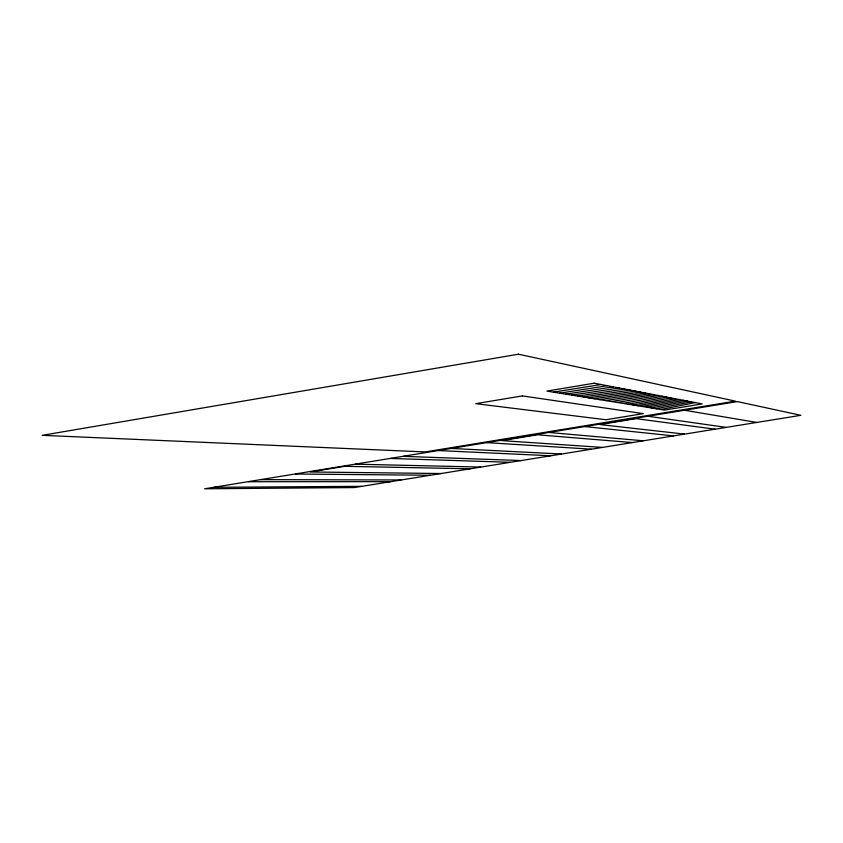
<?xml version="1.0" encoding="UTF-8"?>
<svg xmlns="http://www.w3.org/2000/svg" width="843" height="843" viewBox="0 0 843 843"><rect width="100%" height="100%" fill="white"/><g stroke="black" fill="none" stroke-linecap="round" stroke-linejoin="round"><path stroke-width="1.26" d="M660.775 409.487L695.338 402.596M656.023 408.718L691.418 401.848M651.26 407.949L687.477 401.089M628.151 404.219L666.655 397.095M633.009 404.998L670.965 397.917M637.561 405.736L675.264 398.75M646.581 407.19L683.504 400.33M642.018 406.452L679.447 399.55M622.872 403.365L662.387 396.273M617.234 402.448L658.183 395.472M553.408 392.143L601.08 384.513M611.386 401.51L653.978 394.661M559.731 393.165L607.308 385.715M565.864 394.155L613.377 386.874M605.474 400.551L649.679 393.839M571.807 395.114L619.247 388.001M577.539 396.041L624.916 389.087M599.658 399.614L645.222 392.986M583.093 396.937L630.364 390.13M588.54 397.822L635.569 391.131M594.02 398.707L640.522 392.079M214.322 487.296L361.531 486.337M248.485 481.711L390.393 481.669M261.056 479.646L400.994 479.952M295.471 474.019L430.035 475.252M440.72 473.524L310.224 471.964L344.819 466.305L469.941 468.792M355.598 464.177L480.679 467.054M390.551 458.455L510.099 462.291M403.418 456.348L520.921 460.541M438.645 450.584L550.532 455.747M451.606 448.455L561.406 453.998M487.106 442.649L591.206 449.171M602.165 447.391L501.838 440.615L537.518 434.777L632.155 442.543M549.12 432.501L643.167 440.763M585.168 426.6L673.357 435.873M684.463 434.082L599.847 424.577L636.096 418.644L714.843 429.161M648.162 416.284L726.002 427.359M684.779 410.288L756.582 422.406M518.466 354.208L42.15 435.336L425.22 451.932L735.37 401.142L518.466 354.208M594.21 383.207L546.907 391.099L664.526 410.088L702.208 403.913L594.21 383.207M522.333 395.904L475.758 403.681L605.948 419.74L643.262 413.618L522.333 395.904M737.383 401.584L204.617 488.792L354.292 487.57L800.85 415.314L737.383 401.584"/></g></svg>
